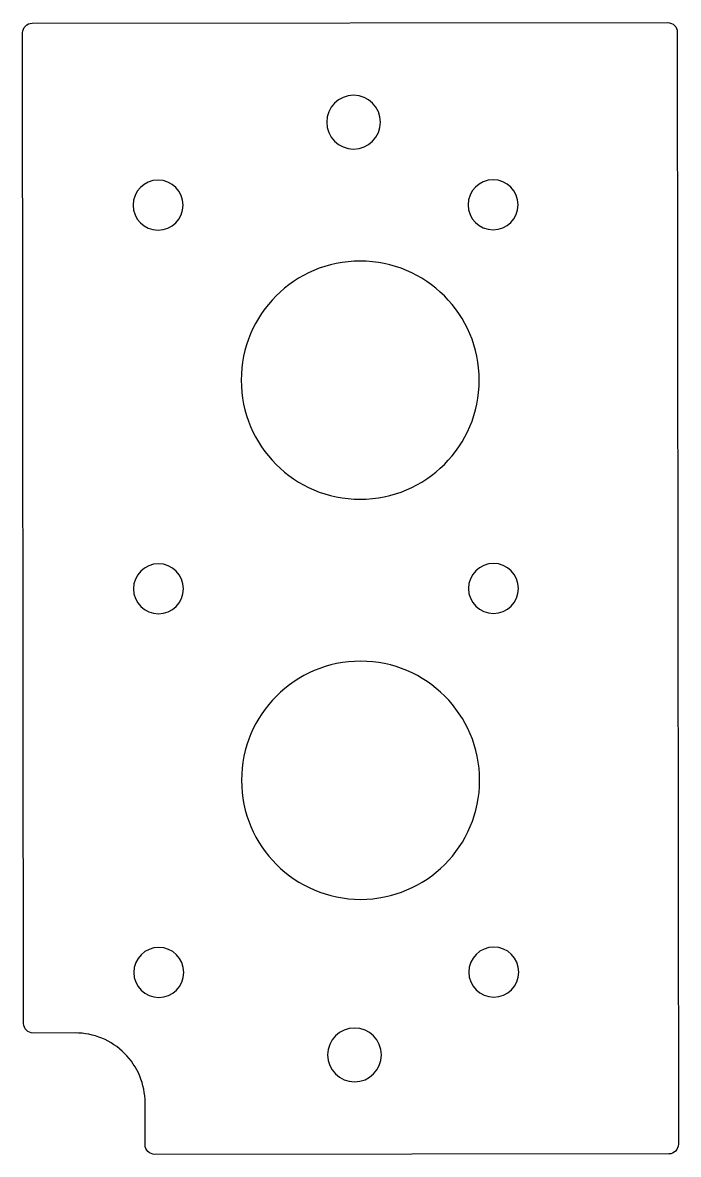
# Model space of a CAD drawing. Header units: millimetres. Extents: x -60.1 to -7.7, y -411.7 to -321.1.
import ezdxf

# ---------------------------------------------------------------- set-up
doc = ezdxf.new("R2010")
doc.units = ezdxf.units.MM
doc.layers.get('0').update_dxf_attribs({"linetype": 'CONTINUOUS'})

msp = doc.modelspace()

# ---------------------------------------------------------------- linework, layer by layer
msp.add_lwpolyline([(-50.335, -407.529, 0.414214), (-55.929, -401.947), (-59.294, -401.95, -0.414214), (-60.057, -401.189), (-60.136, -321.941, -0.414214), (-59.375, -321.178), (-8.511, -321.127, -0.414214), (-7.748, -321.889), (-7.66, -410.852, -0.414214), (-8.421, -411.615), (-49.569, -411.656, -0.414214), (-50.332, -410.894)], format="xyb", close=True)
at = {"extrusion": (1.47582e-17, 1.57398e-20, -1)}
for centre in [(33.649, -329.09), (33.575, -403.702)]:
    msp.add_circle(centre, 2.153, dxfattribs=at)
at = {"extrusion": (-1.13427e-14, -9.02868e-18, -1)}
for centre in [(49.3, -335.724), (49.27, -366.412)]:
    msp.add_circle(centre, 2, dxfattribs=at)
at = {"extrusion": (-1.13424e-14, -9.02847e-18, -1)}
for centre in [(22.49, -335.698), (22.46, -366.386), (49.24, -397.099)]:
    msp.add_circle(centre, 2, dxfattribs=at)
at = {"extrusion": (3.63152e-17, 3.7171e-20, -1)}
for centre in [(33.121, -349.727), (33.089, -381.731)]:
    msp.add_circle(centre, 9.525, dxfattribs=at)
at = {"extrusion": (-1.13422e-14, -9.02825e-18, -1)}
msp.add_circle((22.429, -397.072), 2, dxfattribs=at)

doc.saveas('drawing.dxf')
